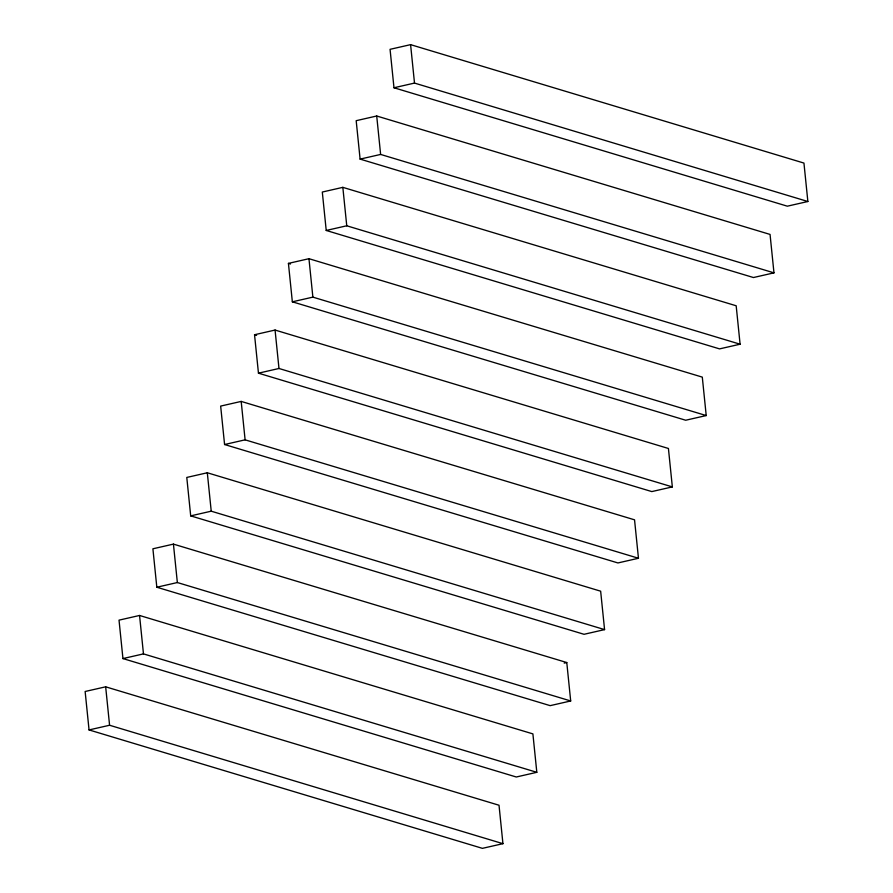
<?xml version="1.0" encoding="UTF-8"?>
<svg xmlns="http://www.w3.org/2000/svg" width="893" height="893" viewBox="0 0 893 893"><rect width="100%" height="100%" fill="white"/><g stroke="black" fill="none" stroke-linecap="round" stroke-linejoin="round"><path stroke-width="1.34" d="M410.59 44.65L390.062 49.327L393.98 87.76L787.336 206.183L807.864 201.505L803.946 163.073L410.59 44.65L414.508 83.082L807.864 201.505M393.98 87.76L414.508 83.082M376.712 116.001L356.184 120.689L360.102 159.11L753.446 277.533L773.974 272.856L770.056 234.424L376.712 116.001L380.63 154.433L773.974 272.856M360.102 159.11L380.63 154.433M342.834 187.351L322.306 192.04L326.224 230.461L719.568 348.884L740.096 344.207L736.178 305.774L342.834 187.351L346.752 225.784L740.096 344.207M326.224 230.461L346.752 225.784M288.428 263.39L308.956 258.702L702.3 377.125L706.218 415.558L685.69 420.235L292.346 301.812L288.428 263.39L290.471 264.004M292.346 301.812L312.874 297.135L706.218 415.558M254.538 334.741L275.066 330.053L668.422 448.476L672.34 486.908L651.812 491.585L258.457 373.174L254.538 334.741L256.592 335.355M258.457 373.174L278.984 368.485L672.34 486.908M241.188 401.415L220.66 406.092L224.578 444.524L617.934 562.947L638.462 558.259L634.543 519.826L241.188 401.415L245.106 439.836L638.462 558.259M224.578 444.524L245.106 439.836M207.31 472.765L186.782 477.442L190.7 515.875L584.044 634.298L604.572 629.61L600.654 591.188L207.31 472.765L211.228 511.187L604.572 629.61M190.7 515.875L211.228 511.187M173.432 544.116L152.904 548.793L156.822 587.226L550.166 705.649L570.694 700.96L566.776 662.539L173.432 544.116L177.35 582.537L570.694 700.96M156.822 587.226L177.35 582.537M139.554 615.467L119.026 620.144L122.944 658.576L516.288 776.999L536.816 772.311L532.898 733.89L139.554 615.467L143.472 653.888L536.816 772.311M122.944 658.576L143.472 653.888M105.664 686.817L85.136 691.495L89.054 729.927L482.41 848.35L502.938 843.673L499.02 805.24L105.664 686.817L109.582 725.25L502.938 843.673M89.054 729.927L109.582 725.25M564.209 663.119L566.776 662.539M308.956 258.702L312.874 297.135M275.066 330.053L278.984 368.485"/></g></svg>
